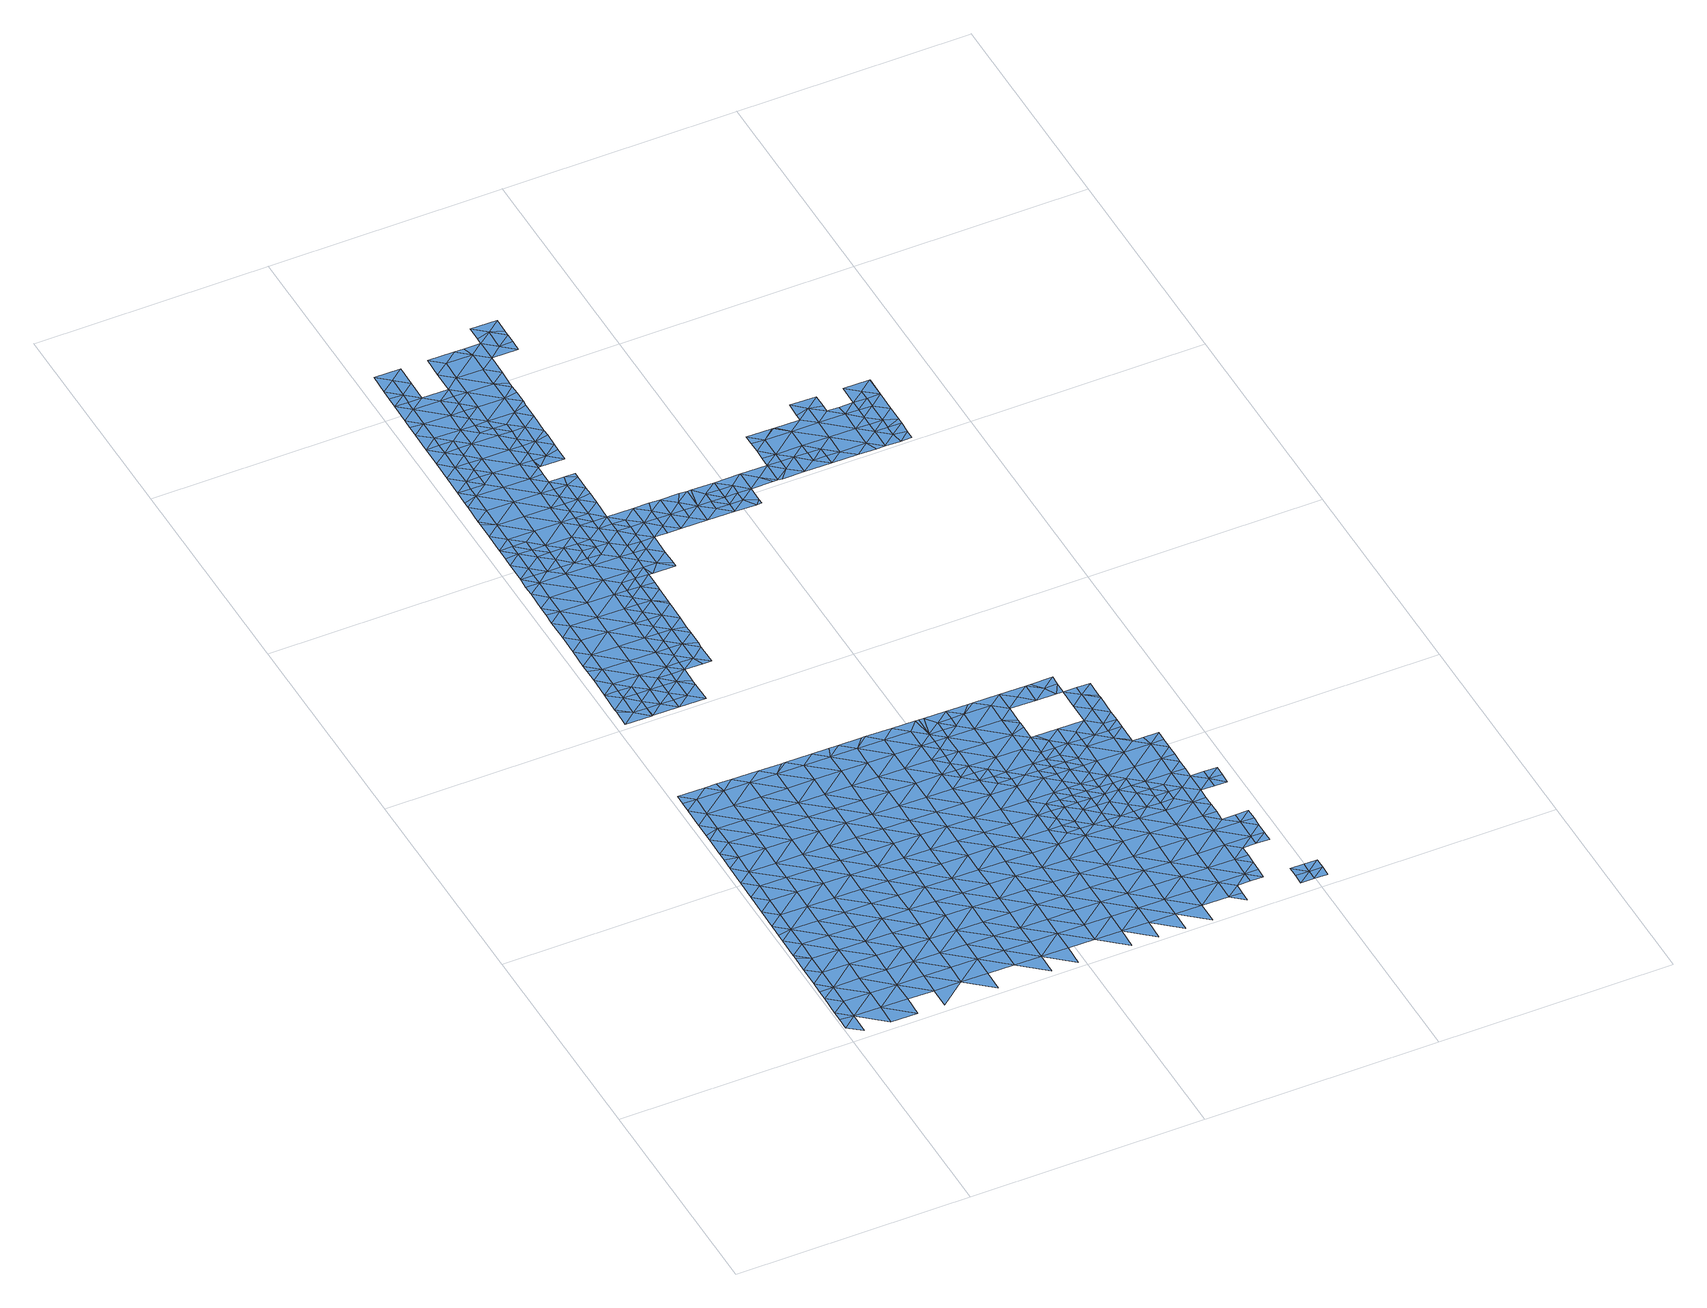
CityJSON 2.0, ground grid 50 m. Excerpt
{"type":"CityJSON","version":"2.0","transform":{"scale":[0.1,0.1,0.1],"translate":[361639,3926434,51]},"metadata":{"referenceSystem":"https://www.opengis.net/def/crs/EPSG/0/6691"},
"CityObjects":{
"waterbody1":{"type":"WaterBody","attributes":{"name":"9","class":"1140","function":"1","WaterBodyRiverFloodingRiskAttribute.description":"5","WaterBodyRiverFloodingRiskAttribute.rankOrg":"2","WaterBodyRiverFloodingRiskAttribute.adminType":"2","WaterBodyRiverFloodingRiskAttribute.scale":"L1"},"geometry":[{"type":"MultiSurface","lod":"1","boundaries":[[[0,1,2]],[[0,3,1]],[[3,4,1]],[[5,6,2]],[[2,1,5]],[[7,8,6]],[[6,5,7]],[[9,8,7]],[[7,10,9]],[[11,9,10]],[[12,13,11]],[[1,14,15]],[[5,1,16]],[[13,12,17]],[[11,10,12]],[[16,1,15]],[[7,5,16]],[[18,17,19]],[[17,12,19]],[[20,21,18]],[[14,22,15]],[[7,16,23]],[[10,7,24]],[[25,21,20]],[[18,19,20]],[[24,7,23]],[[20,26,25]],[[22,27,15]],[[15,28,16]],[[25,26,29]],[[12,10,30]],[[30,10,24]],[[19,12,30]],[[31,32,29]],[[28,15,27]],[[23,16,28]],[[29,26,31]],[[20,19,33]],[[31,34,32]],[[28,35,23]],[[19,30,33]],[[36,32,34]],[[24,23,35]],[[37,38,36]],[[35,39,24]],[[20,33,40]],[[26,20,41]],[[37,36,34]],[[42,28,27]],[[30,24,39]],[[41,20,40]],[[39,43,30]],[[31,26,44]],[[45,38,37]],[[46,38,45]],[[33,30,43]],[[47,40,33]],[[44,26,41]],[[48,46,45]],[[34,31,44]],[[28,49,35]],[[43,47,33]],[[48,50,51]],[[50,48,45]],[[52,41,40]],[[53,28,42]],[[37,34,54]],[[35,55,39]],[[34,44,54]],[[56,57,58]],[[56,51,57]],[[49,28,53]],[[51,50,57]],[[59,60,42]],[[61,62,58]],[[40,47,52]],[[37,54,63]],[[45,37,64]],[[61,58,57]],[[55,35,49]],[[43,39,55]],[[65,66,41]],[[42,60,53]],[[64,37,63]],[[50,45,64]],[[44,66,54]],[[55,67,43]],[[43,68,47]],[[50,69,57]],[[41,52,65]],[[61,70,62]],[[44,41,66]],[[71,70,72]],[[73,49,53]],[[71,62,70]],[[60,73,53]],[[54,74,63]],[[50,64,69]],[[68,43,67]],[[52,47,68]],[[75,55,49]],[[61,57,76]],[[73,77,49]],[[68,78,52]],[[54,66,74]],[[57,69,76]],[[77,75,49]],[[75,67,55]],[[72,70,79]],[[65,52,78]],[[80,81,61]],[[64,82,69]],[[80,61,76]],[[78,83,65]],[[65,84,66]],[[63,74,85]],[[64,63,82]],[[70,61,81]],[[86,68,67]],[[87,76,69]],[[63,85,82]],[[79,70,81]],[[88,78,68]],[[84,65,83]],[[74,66,84]],[[86,67,75]],[[60,89,90]],[[73,60,91]],[[76,92,80]],[[84,93,74]],[[69,82,87]],[[87,92,76]],[[94,79,81]],[[91,60,90]],[[77,73,91]],[[95,83,78]],[[85,74,93]],[[96,75,77]],[[88,68,86]],[[93,97,85]],[[85,98,82]],[[80,99,81]],[[81,100,94]],[[101,84,83]],[[102,77,91]],[[97,98,85]],[[95,78,88]],[[103,80,92]],[[96,77,102]],[[90,104,91]],[[87,82,98]],[[86,105,88]],[[101,83,95]],[[99,80,103]],[[81,99,100]],[[84,106,93]],[[86,75,105]],[[98,107,87]],[[108,102,91]],[[105,75,96]],[[92,87,107]],[[109,95,88]],[[110,103,92]],[[106,84,101]],[[93,111,97]],[[105,112,88]],[[113,96,102]],[[112,109,88]],[[108,91,104]],[[114,99,103]],[[115,100,99]],[[111,93,106]],[[116,98,97]],[[110,92,107]],[[110,114,103]],[[101,95,109]],[[117,116,97]],[[116,107,98]],[[102,108,113]],[[117,97,111]],[[96,118,105]],[[119,115,99]],[[114,119,99]],[[120,118,96]],[[106,101,121]],[[104,122,108]],[[123,110,107]],[[121,101,109]],[[96,113,120]],[[121,124,106]],[[106,125,111]],[[112,105,118]],[[104,126,122]],[[123,107,116]],[[127,114,110]],[[123,128,110]],[[119,129,115]],[[113,108,130]],[[109,112,131]],[[132,121,109]],[[117,111,125]],[[108,122,130]],[[106,124,125]],[[112,118,131]],[[125,133,117]],[[120,113,134]],[[116,117,133]],[[127,110,128]],[[119,114,127]],[[121,135,124]],[[113,130,134]],[[109,131,132]],[[133,136,116]],[[129,119,137]],[[127,138,119]],[[118,120,139]],[[123,116,136]],[[120,134,139]],[[121,132,135]],[[135,140,124]],[[137,119,138]],[[136,141,123]],[[131,118,142]],[[128,123,141]],[[122,143,144]],[[130,122,145]],[[125,146,133]],[[118,139,142]],[[147,127,128]],[[125,124,146]],[[145,122,144]],[[134,130,145]],[[132,131,148]],[[146,124,140]],[[149,139,134]],[[150,137,138]],[[133,151,136]],[[131,142,148]],[[152,128,141]],[[127,147,138]],[[147,128,152]],[[135,153,140]],[[134,145,154]],[[155,141,136]],[[132,148,156]],[[135,132,153]],[[133,146,151]],[[157,150,138]],[[149,134,154]],[[142,139,149]],[[153,132,156]],[[144,158,145]],[[159,148,142]],[[160,136,151]],[[157,138,147]],[[140,161,146]],[[145,162,154]],[[163,142,149]],[[152,141,155]],[[146,161,151]],[[136,160,155]],[[140,153,164]],[[155,165,152]],[[166,150,157]],[[159,142,163]],[[156,148,159]],[[162,145,158]],[[154,167,149]],[[168,160,151]],[[169,157,147]],[[140,164,161]],[[161,168,151]],[[147,152,169]],[[170,166,157]],[[167,154,162]],[[149,171,163]],[[172,156,159]],[[152,165,169]],[[153,156,173]],[[168,174,160]],[[169,175,157]],[[173,156,172]],[[164,153,173]],[[171,149,167]],[[174,176,160]],[[163,177,159]],[[157,175,170]],[[155,160,176]],[[178,179,158]],[[161,164,180]],[[177,163,171]],[[165,155,176]],[[159,181,172]],[[158,182,178]],[[162,158,179]],[[161,183,168]],[[164,173,180]],[[165,184,169]],[[179,185,162]],[[185,171,167]],[[186,170,175]],[[181,159,177]],[[187,184,165]],[[172,188,173]],[[183,161,180]],[[167,162,185]],[[168,189,174]],[[187,165,176]],[[188,172,181]],[[175,169,184]],[[173,190,180]],[[189,168,183]],[[174,191,176]],[[186,175,192]],[[193,194,171]],[[194,181,177]],[[190,173,188]],[[195,196,178]],[[175,197,192]],[[178,198,179]],[[180,199,183]],[[171,185,193]],[[200,174,189]],[[177,171,194]],[[176,191,187]],[[197,175,184]],[[191,174,200]],[[199,180,190]],[[201,184,187]],[[198,178,196]],[[185,179,198]],[[202,203,181]],[[203,190,188]],[[198,204,185]],[[181,194,202]],[[188,181,203]],[[184,201,197]],[[183,199,205]],[[189,183,206]],[[187,191,207]],[[193,185,204]],[[192,197,208]],[[200,209,191]],[[206,183,205]],[[200,189,206]],[[201,187,207]],[[204,210,193]],[[211,208,197]],[[212,207,191]],[[194,193,210]],[[213,214,190]],[[214,205,199]],[[215,212,191]],[[200,216,209]],[[191,209,215]],[[210,217,194]],[[190,203,213]],[[199,190,214]],[[200,206,216]],[[197,201,211]],[[198,196,218]],[[202,194,217]],[[219,220,207]],[[207,220,201]],[[219,207,212]],[[196,221,218]],[[217,222,202]],[[202,223,203]],[[205,224,206]],[[225,213,203]],[[226,209,216]],[[227,216,206]],[[211,228,208]],[[204,198,229]],[[230,211,201]],[[229,198,218]],[[231,210,204]],[[232,230,201]],[[233,205,214]],[[223,225,203]],[[201,220,232]],[[224,227,206]],[[227,234,216]],[[216,235,226]],[[236,237,213]],[[223,202,222]],[[234,235,216]],[[238,204,229]],[[213,225,236]],[[228,211,230]],[[214,213,237]],[[205,233,224]],[[237,239,214]],[[231,204,238]],[[240,228,230]],[[217,210,231]],[[239,241,214]],[[242,222,217]],[[243,244,218]],[[233,214,241]],[[230,245,240]],[[246,225,223]],[[247,227,224]],[[248,249,230]],[[229,218,244]],[[230,249,245]],[[250,217,231]],[[244,251,229]],[[229,252,238]],[[233,253,224]],[[254,247,224]],[[242,217,250]],[[223,222,242]],[[255,253,233]],[[246,223,256]],[[233,241,255]],[[248,257,249]],[[258,255,241]],[[253,254,224]],[[252,229,251]],[[231,238,252]],[[223,259,256]],[[245,249,260]],[[261,260,249]],[[259,223,242]],[[252,262,231]],[[249,257,261]],[[250,231,262]],[[263,251,244]],[[258,264,255]],[[262,265,250]],[[250,266,242]],[[267,256,259]],[[268,254,253]],[[269,270,255]],[[251,263,252]],[[255,264,269]],[[253,255,270]],[[253,271,268]],[[266,250,265]],[[259,242,266]],[[244,272,263]],[[271,253,270]],[[252,273,262]],[[267,259,274]],[[275,274,259]],[[266,275,259]],[[276,268,271]],[[273,252,263]],[[277,265,262]],[[278,279,272]],[[280,263,272]],[[279,280,272]],[[281,262,273]],[[276,282,283]],[[265,277,266]],[[284,274,275]],[[285,273,263]],[[262,281,277]],[[266,286,275]],[[283,282,287]],[[288,283,289]],[[285,263,280]],[[289,283,287]],[[275,290,284]],[[282,291,287]],[[292,285,280]],[[286,266,277]],[[285,293,273]],[[273,294,281]],[[295,296,297]],[[298,297,296]],[[287,299,289]],[[293,294,273]],[[300,298,296]],[[301,275,286]],[[290,275,301]],[[281,302,277]],[[287,291,299]],[[303,300,304]],[[292,305,285]],[[294,302,281]],[[302,286,277]],[[300,296,304]],[[291,303,304]],[[295,306,296]],[[305,307,285]],[[308,290,301]],[[307,309,285]],[[285,309,293]],[[299,291,310]],[[291,304,310]],[[306,311,296]],[[312,304,296]],[[313,314,315]],[[302,316,286]],[[286,317,301]],[[318,308,301]],[[313,319,306]],[[320,299,310]],[[321,322,293]],[[293,322,294]],[[321,293,309]],[[316,317,286]],[[313,315,319]],[[319,311,306]],[[317,318,301]],[[304,312,310]],[[310,323,320]],[[322,324,294]],[[315,325,319]],[[294,324,302]],[[296,311,312]],[[326,323,310]],[[316,302,327]],[[317,328,318]],[[326,310,312]],[[329,328,325]],[[330,319,325]],[[327,331,316]],[[319,332,311]],[[329,318,328]],[[324,322,333]],[[331,334,316]],[[316,334,317]],[[330,332,319]],[[335,302,324]],[[327,302,335]],[[330,325,328]],[[336,323,326]],[[337,338,317]],[[317,338,328]],[[337,317,334]],[[333,339,324]],[[326,312,340]],[[341,327,335]],[[312,311,342]],[[343,330,328]],[[344,336,326]],[[339,333,345]],[[339,346,324]],[[338,343,328]],[[324,346,335]],[[347,344,326]],[[347,326,340]],[[311,332,342]],[[348,341,335]],[[340,312,342]],[[343,349,330]],[[350,348,335]],[[350,335,346]],[[349,351,330]],[[330,351,332]],[[352,343,338]],[[353,340,342]],[[352,338,354]],[[355,356,332]],[[332,351,355]],[[342,332,356]],[[357,343,352]],[[358,353,342]],[[356,359,342]],[[354,360,352]],[[358,342,359]],[[361,357,352]],[[362,361,352]],[[362,352,360]]]}]},
"waterbody2":{"type":"WaterBody","attributes":{"name":"9","class":"1140","function":"1","WaterBodyRiverFloodingRiskAttribute.description":"5","WaterBodyRiverFloodingRiskAttribute.rankOrg":"1","WaterBodyRiverFloodingRiskAttribute.adminType":"2","WaterBodyRiverFloodingRiskAttribute.scale":"L1"},"geometry":[{"type":"MultiSurface","lod":"1","boundaries":[[[363,364,365]],[[366,365,367]],[[367,368,369]],[[370,365,366]],[[371,365,370]],[[366,367,369]],[[363,365,371]],[[372,365,364]],[[365,372,367]],[[373,367,372]],[[374,367,373]],[[374,368,367]]]}]},
"waterbody3":{"type":"WaterBody","attributes":{"name":"9","class":"1140","function":"1","WaterBodyRiverFloodingRiskAttribute.description":"5","WaterBodyRiverFloodingRiskAttribute.rankOrg":"1","WaterBodyRiverFloodingRiskAttribute.adminType":"2","WaterBodyRiverFloodingRiskAttribute.scale":"L1"},"geometry":[{"type":"MultiSurface","lod":"1","boundaries":[[[375,376,377]],[[378,377,376]],[[379,376,380]],[[376,379,381]],[[376,381,382]],[[375,383,380]],[[380,376,375]],[[382,384,376]],[[384,378,376]],[[385,386,375]],[[386,383,375]],[[375,377,385]]]}]},
"waterbody4":{"type":"WaterBody","attributes":{"name":"9","class":"1140","function":"1","WaterBodyRiverFloodingRiskAttribute.description":"5","WaterBodyRiverFloodingRiskAttribute.rankOrg":"1","WaterBodyRiverFloodingRiskAttribute.adminType":"2","WaterBodyRiverFloodingRiskAttribute.scale":"L1"},"geometry":[{"type":"MultiSurface","lod":"1","boundaries":[[[387,388,389]],[[390,391,392]],[[393,394,389]],[[393,395,394]],[[396,397,392]],[[398,399,392]],[[398,400,399]],[[397,398,392]],[[388,401,402]],[[403,404,396]],[[404,397,396]],[[405,406,402]],[[388,402,406]],[[389,388,406]],[[389,394,387]],[[407,387,394]],[[401,397,402]],[[396,392,391]],[[404,402,397]],[[404,405,402]],[[393,389,406]],[[408,390,392]],[[399,408,392]],[[409,403,396]],[[396,391,409]]]}]},
"waterbody5":{"type":"WaterBody","attributes":{"name":"9","class":"1140","function":"1","WaterBodyRiverFloodingRiskAttribute.description":"5","WaterBodyRiverFloodingRiskAttribute.rankOrg":"1","WaterBodyRiverFloodingRiskAttribute.adminType":"2","WaterBodyRiverFloodingRiskAttribute.scale":"L1"},"geometry":[{"type":"MultiSurface","lod":"1","boundaries":[[[410,411,412]],[[413,412,411]],[[414,410,381]],[[415,381,410]],[[411,416,413]],[[416,411,417]],[[418,417,411]],[[418,419,417]],[[420,418,411]],[[412,415,410]],[[419,421,417]],[[422,416,417]],[[423,424,425]],[[426,427,425]],[[427,428,429]],[[430,431,428]],[[432,433,434]],[[421,426,425]],[[433,428,431]],[[433,432,428]],[[432,429,428]],[[427,429,435]],[[435,436,427]],[[427,436,425]],[[425,436,423]],[[417,424,422]],[[417,425,424]],[[421,425,417]],[[430,428,437]],[[437,428,427]],[[438,437,427]],[[438,427,426]],[[439,411,410]],[[414,440,410]],[[440,439,410]],[[420,411,439]]]}]},
"waterbody6":{"type":"WaterBody","attributes":{"name":"9","class":"1140","function":"1","WaterBodyRiverFloodingRiskAttribute.description":"5","WaterBodyRiverFloodingRiskAttribute.rankOrg":"1","WaterBodyRiverFloodingRiskAttribute.adminType":"2","WaterBodyRiverFloodingRiskAttribute.scale":"L1"},"geometry":[{"type":"MultiSurface","lod":"1","boundaries":[[[441,442,443]],[[444,445,446]],[[446,445,447]],[[448,449,450]],[[446,442,451]],[[442,441,451]],[[443,442,450]],[[450,452,443]],[[450,449,452]],[[450,442,453]],[[451,444,446]],[[442,446,454]],[[450,453,455]],[[447,456,446]],[[442,454,453]],[[455,448,450]],[[456,454,446]]]}]},
"waterbody7":{"type":"WaterBody","attributes":{"name":"9","class":"1140","function":"1","WaterBodyRiverFloodingRiskAttribute.description":"5","WaterBodyRiverFloodingRiskAttribute.rankOrg":"1","WaterBodyRiverFloodingRiskAttribute.adminType":"2","WaterBodyRiverFloodingRiskAttribute.scale":"L1"},"geometry":[{"type":"MultiSurface","lod":"1","boundaries":[[[457,458,459]],[[460,461,458]],[[458,462,463]],[[464,461,460]],[[460,463,465]],[[465,464,460]],[[457,466,458]],[[458,463,460]],[[459,458,461]],[[466,462,458]]]}]},
"waterbody8":{"type":"WaterBody","attributes":{"name":"9","class":"1140","function":"1","WaterBodyRiverFloodingRiskAttribute.description":"5","WaterBodyRiverFloodingRiskAttribute.rankOrg":"2","WaterBodyRiverFloodingRiskAttribute.adminType":"2","WaterBodyRiverFloodingRiskAttribute.scale":"L1"},"geometry":[{"type":"MultiSurface","lod":"1","boundaries":[[[434,433,467]],[[434,467,468]],[[469,468,467]],[[469,470,468]],[[469,406,470]],[[393,406,469]],[[397,401,398]],[[398,401,471]],[[472,473,474]],[[398,471,400]],[[408,399,475]],[[399,400,475]],[[476,477,478]],[[477,476,479]],[[477,479,480]],[[481,395,482]],[[394,395,481]],[[395,469,482]],[[483,482,484]],[[467,484,482]],[[485,434,468]],[[469,467,482]],[[393,469,395]],[[407,394,481]],[[387,486,388]],[[487,488,478]],[[489,487,478]],[[478,477,489]],[[477,490,489]],[[477,491,490]],[[480,491,477]],[[492,479,476]],[[492,476,493]],[[474,493,476]],[[494,474,486]],[[407,481,495]],[[496,497,495]],[[474,494,498]],[[476,472,474]],[[472,476,478]],[[472,478,499]],[[499,473,472]],[[473,499,475]],[[473,475,400]],[[473,400,471]],[[473,471,474]],[[486,474,471]],[[486,471,388]],[[401,388,471]],[[387,407,486]],[[486,407,494]],[[495,494,407]],[[497,494,495]],[[500,501,502]],[[503,504,502]],[[505,506,507]],[[508,507,506]],[[509,508,506]],[[508,510,507]],[[507,510,511]],[[512,511,510]],[[511,512,504]],[[504,512,513]],[[514,513,512]],[[498,493,474]],[[515,516,517]],[[517,516,518]],[[517,518,490]],[[519,520,517]],[[490,519,517]],[[521,519,490]],[[522,523,524]],[[524,523,515]],[[515,523,525]],[[526,525,527]],[[527,525,523]],[[528,527,523]],[[529,530,526]],[[531,526,530]],[[532,526,531]],[[533,526,532]],[[526,533,445]],[[447,445,533]],[[532,534,535]],[[532,536,534]],[[534,536,457]],[[462,466,536]],[[462,536,537]],[[531,537,536]],[[537,531,538]],[[539,538,531]],[[432,434,485]],[[364,363,540]],[[364,540,541]],[[541,540,542]],[[542,540,543]],[[542,543,544]],[[545,542,544]],[[545,544,546]],[[547,545,546]],[[548,545,547]],[[549,550,551]],[[550,549,470]],[[377,378,552]],[[377,552,553]],[[554,369,368]],[[369,554,553]],[[553,366,369]],[[552,366,553]],[[370,366,552]],[[371,370,552]],[[543,371,552]],[[555,543,384]],[[384,543,552]],[[378,384,552]],[[382,381,555]],[[381,415,555]],[[550,470,404]],[[405,404,470]],[[448,487,449]],[[443,452,518]],[[443,518,516]],[[556,557,515]],[[558,544,555]],[[558,555,412]],[[415,412,555]],[[413,416,558]],[[559,546,558]],[[416,559,558]],[[559,416,422]],[[424,423,560]],[[424,560,559]],[[560,547,559]],[[513,500,502]],[[511,505,507]],[[513,502,504]],[[510,514,512]],[[547,560,561]],[[562,561,560]],[[561,562,485]],[[429,485,562]],[[429,432,485]],[[555,384,382]],[[412,413,558]],[[423,436,560]],[[422,424,559]],[[563,547,561]],[[564,563,561]],[[564,561,565]],[[565,551,564]],[[564,551,566]],[[564,566,567]],[[436,562,560]],[[435,562,436]],[[485,565,561]],[[468,565,485]],[[468,549,565]],[[435,429,562]],[[433,568,467]],[[431,568,433]],[[467,568,484]],[[569,570,571]],[[572,570,569]],[[573,496,495]],[[570,573,495]],[[570,495,481]],[[501,572,569]],[[571,570,481]],[[482,571,481]],[[483,571,482]],[[363,371,540]],[[541,542,574]],[[542,575,574]],[[543,540,371]],[[555,544,543]],[[558,546,544]],[[559,547,546]],[[563,548,547]],[[542,545,575]],[[563,564,576]],[[576,564,567]],[[517,556,515]],[[551,565,549]],[[470,549,468]],[[550,404,403]],[[406,405,470]],[[478,488,499]],[[487,489,449]],[[449,489,518]],[[451,441,516]],[[516,525,451]],[[444,451,525]],[[444,525,445]],[[452,449,518]],[[441,443,516]],[[490,518,489]],[[521,490,491]],[[520,556,517]],[[577,528,522]],[[557,524,515]],[[525,516,515]],[[522,528,523]],[[527,529,526]],[[526,445,525]],[[533,532,578]],[[578,532,535]],[[466,457,536]],[[579,462,537]],[[580,579,537]],[[536,532,531]],[[580,537,538]],[[530,539,531]],[[502,501,581]],[[503,502,581]],[[533,578,456]],[[385,377,553]],[[545,548,582]],[[545,582,575]],[[563,576,583]],[[550,403,409]],[[584,585,550]],[[551,550,585]],[[386,385,553]],[[554,386,553]],[[586,587,499]],[[586,499,588]],[[488,588,499]],[[588,488,589]],[[455,590,487]],[[448,455,487]],[[581,501,569]],[[591,581,569]],[[571,591,569]],[[582,548,583]],[[583,548,563]],[[409,584,550]],[[551,585,566]],[[587,408,475]],[[587,475,499]],[[589,488,487]],[[589,487,590]],[[447,533,456]]]}]},
"waterbody9":{"type":"WaterBody","attributes":{"name":"9","class":"1140","function":"1","WaterBodyRiverFloodingRiskAttribute.description":"5","WaterBodyRiverFloodingRiskAttribute.rankOrg":"1","WaterBodyRiverFloodingRiskAttribute.adminType":"2","WaterBodyRiverFloodingRiskAttribute.scale":"L1"},"geometry":[{"type":"MultiSurface","lod":"1","boundaries":[[[568,592,593]],[[594,595,593]],[[592,568,431]],[[568,593,484]],[[596,484,593]],[[483,484,596]],[[596,593,597]],[[592,594,593]],[[597,593,595]],[[581,591,596]],[[591,483,596]],[[483,591,571]],[[597,581,596]]]}]},
"waterbody10":{"type":"WaterBody","attributes":{"name":"9","class":"1140","function":"1","WaterBodyRiverFloodingRiskAttribute.description":"5","WaterBodyRiverFloodingRiskAttribute.rankOrg":"1","WaterBodyRiverFloodingRiskAttribute.adminType":"2","WaterBodyRiverFloodingRiskAttribute.scale":"L1"},"geometry":[{"type":"MultiSurface","lod":"1","boundaries":[[[492,493,598]],[[598,493,599]],[[498,599,493]],[[498,497,599]],[[497,498,494]],[[600,601,602]],[[496,603,599]],[[603,604,598]],[[497,496,599]],[[603,598,599]],[[598,604,605]],[[606,601,600]],[[479,602,480]],[[601,491,602]],[[480,602,491]],[[600,602,605]],[[602,598,605]],[[479,598,602]],[[479,492,598]]]}]},
"waterbody11":{"type":"WaterBody","attributes":{"name":"9","class":"1140","function":"1","WaterBodyRiverFloodingRiskAttribute.description":"5","WaterBodyRiverFloodingRiskAttribute.rankOrg":"1","WaterBodyRiverFloodingRiskAttribute.adminType":"2","WaterBodyRiverFloodingRiskAttribute.scale":"L1"},"geometry":[{"type":"MultiSurface","lod":"1","boundaries":[[[607,580,538]],[[607,538,608]],[[609,607,608]],[[610,607,609]],[[607,610,611]],[[612,609,613]],[[614,615,616]],[[614,617,615]],[[617,614,618]],[[619,620,612]],[[612,620,621]],[[612,621,609]],[[622,609,621]],[[609,622,623]],[[623,624,610]],[[610,624,625]],[[610,625,626]],[[557,556,614]],[[627,628,629]],[[627,629,630]],[[627,630,631]],[[631,630,632]],[[633,614,556]],[[520,633,556]],[[634,633,635]],[[520,635,633]],[[635,520,519]],[[607,611,579]],[[633,636,618]],[[636,633,634]],[[579,611,637]],[[637,611,638]],[[638,611,639]],[[639,611,626]],[[640,639,626]],[[639,640,641]],[[639,641,642]],[[629,643,641]],[[644,643,629]],[[644,629,645]],[[522,524,616]],[[616,524,614]],[[641,640,630]],[[640,632,630]],[[616,619,612]],[[616,615,619]],[[618,614,633]],[[614,524,557]],[[616,577,522]],[[613,608,530]],[[539,530,608]],[[530,529,613]],[[612,577,616]],[[612,613,577]],[[528,577,613]],[[529,528,613]],[[528,529,527]],[[646,638,647]],[[538,539,608]],[[613,609,608]],[[609,623,610]],[[607,579,580]],[[646,637,638]],[[647,638,639]],[[611,610,626]],[[626,625,640]],[[642,647,639]],[[629,641,630]],[[645,629,628]]]}]},
"waterbody12":{"type":"WaterBody","attributes":{"name":"9","class":"1140","function":"1","WaterBodyRiverFloodingRiskAttribute.description":"5","WaterBodyRiverFloodingRiskAttribute.rankOrg":"1","WaterBodyRiverFloodingRiskAttribute.adminType":"2","WaterBodyRiverFloodingRiskAttribute.scale":"L1"},"geometry":[{"type":"MultiSurface","lod":"1","boundaries":[[[648,649,510]],[[650,649,648]],[[649,650,651]],[[652,501,653]],[[651,654,653]],[[651,653,513]],[[500,513,653]],[[572,573,570]],[[496,655,652]],[[652,655,501]],[[514,510,649]],[[513,514,649]],[[509,656,657]],[[656,658,657]],[[658,659,657]],[[659,510,657]],[[508,657,510]],[[657,508,509]],[[500,653,501]],[[651,513,649]],[[654,652,653]],[[510,659,648]],[[572,501,655]],[[573,572,655]],[[573,655,496]]]}]},
"waterbody13":{"type":"WaterBody","attributes":{"name":"9","class":"1140","function":"1","WaterBodyRiverFloodingRiskAttribute.description":"5","WaterBodyRiverFloodingRiskAttribute.rankOrg":"2","WaterBodyRiverFloodingRiskAttribute.adminType":"2","WaterBodyRiverFloodingRiskAttribute.scale":"L1"},"geometry":[{"type":"MultiSurface","lod":"1","boundaries":[[[660,661,662]],[[663,660,662]],[[661,664,665]],[[663,662,264]],[[666,264,662]],[[666,665,297]],[[665,666,662]],[[661,665,662]]]}]},
"waterbody14":{"type":"WaterBody","attributes":{"name":"9","class":"1140","function":"1","WaterBodyRiverFloodingRiskAttribute.description":"5","WaterBodyRiverFloodingRiskAttribute.rankOrg":"1","WaterBodyRiverFloodingRiskAttribute.adminType":"2","WaterBodyRiverFloodingRiskAttribute.scale":"L1"},"geometry":[{"type":"MultiSurface","lod":"1","boundaries":[[[661,660,667]],[[290,314,668]],[[284,290,668]],[[246,256,669]],[[670,665,664]],[[668,670,664]],[[668,664,274]],[[256,267,667]],[[267,274,667]],[[667,274,664]],[[661,667,664]],[[669,256,660]],[[258,241,671]],[[663,258,671]],[[258,663,264]],[[671,669,660]],[[669,671,237]],[[665,295,297]],[[295,665,670]],[[239,237,671]],[[670,668,314]],[[284,668,274]],[[246,236,225]],[[236,246,669]],[[660,256,667]],[[671,660,663]],[[237,236,669]],[[671,241,239]],[[325,315,329]],[[329,315,672]],[[315,314,672]],[[670,306,295]],[[313,306,670]],[[314,313,670]],[[318,329,308]],[[308,329,672]],[[672,290,308]],[[314,290,672]]]}]},
"waterbody15":{"type":"WaterBody","attributes":{"name":"9","class":"1140","function":"1","WaterBodyRiverFloodingRiskAttribute.description":"5","WaterBodyRiverFloodingRiskAttribute.rankOrg":"1","WaterBodyRiverFloodingRiskAttribute.adminType":"2","WaterBodyRiverFloodingRiskAttribute.scale":"L1"},"geometry":[{"type":"MultiSurface","lod":"1","boundaries":[[[282,303,291]],[[303,282,673]],[[673,300,303]],[[673,674,300]],[[673,270,674]],[[271,270,673]],[[271,673,276]],[[282,276,673]],[[298,674,297]],[[269,666,674]],[[269,264,666]],[[298,300,674]],[[297,674,666]],[[270,269,674]]]}]},
"waterbody16":{"type":"WaterBody","attributes":{"name":"9","class":"1140","function":"1","WaterBodyRiverFloodingRiskAttribute.description":"5","WaterBodyRiverFloodingRiskAttribute.rankOrg":"1","WaterBodyRiverFloodingRiskAttribute.adminType":"2","WaterBodyRiverFloodingRiskAttribute.scale":"L1"},"geometry":[{"type":"MultiSurface","lod":"1","boundaries":[[[235,675,676]],[[226,235,676]],[[247,234,227]],[[677,675,235]],[[234,677,235]],[[209,226,676]],[[215,209,676]],[[676,212,215]],[[678,212,676]],[[678,676,675]],[[679,680,678]],[[679,678,675]],[[679,675,681]],[[682,679,681]],[[683,682,681]],[[684,682,683]],[[685,686,687]],[[684,687,686]],[[684,688,687]],[[689,690,691]],[[692,689,693]],[[689,691,693]],[[691,688,693]],[[693,688,692]],[[692,688,684]],[[683,692,684]],[[683,694,692]],[[695,681,675]],[[696,697,681]],[[698,696,699]],[[698,699,700]],[[701,700,299]],[[299,700,699]],[[289,299,699]],[[260,686,685]],[[686,682,684]],[[268,276,702]],[[679,682,680]],[[220,678,680]],[[219,678,220]],[[219,212,678]],[[703,690,704]],[[705,690,703]],[[283,288,702]],[[695,702,288]],[[702,695,677]],[[702,677,254]],[[247,254,677]],[[681,697,706]],[[320,323,701]],[[323,707,708]],[[323,708,701]],[[708,709,710]],[[710,709,711]],[[709,712,711]],[[709,713,712]],[[714,713,709]],[[714,709,707]],[[715,714,707]],[[336,715,707]],[[715,336,344]],[[232,220,680]],[[680,230,232]],[[248,230,680]],[[248,680,257]],[[257,680,682]],[[686,257,682]],[[257,686,261]],[[261,686,260]],[[701,708,700]],[[705,716,690]],[[336,707,323]],[[708,707,709]],[[683,706,694]],[[701,299,320]],[[234,247,677]],[[268,702,254]],[[677,695,675]],[[695,288,696]],[[702,276,283]],[[699,288,289]],[[696,288,699]],[[695,696,681]],[[683,681,706]],[[717,718,712]],[[719,712,718]],[[712,719,711]],[[712,720,717]],[[703,704,719]],[[720,712,713]],[[704,690,689]],[[691,690,716]]]}]},
"waterbody17":{"type":"WaterBody","attributes":{"name":"9","class":"1140","function":"1","WaterBodyRiverFloodingRiskAttribute.description":"5","WaterBodyRiverFloodingRiskAttribute.rankOrg":"1","WaterBodyRiverFloodingRiskAttribute.adminType":"2","WaterBodyRiverFloodingRiskAttribute.scale":"L1"},"geometry":[{"type":"MultiSurface","lod":"1","boundaries":[[[721,722,723]],[[505,724,723]],[[722,725,723]],[[506,505,723]],[[724,721,723]],[[725,506,723]],[[506,725,509]],[[726,721,724]]]}]},
"waterbody18":{"type":"WaterBody","attributes":{"name":"9","class":"1140","function":"1","WaterBodyRiverFloodingRiskAttribute.description":"5","WaterBodyRiverFloodingRiskAttribute.rankOrg":"2","WaterBodyRiverFloodingRiskAttribute.adminType":"2","WaterBodyRiverFloodingRiskAttribute.scale":"L1"},"geometry":[{"type":"MultiSurface","lod":"1","boundaries":[[[727,728,729]],[[728,730,729]],[[731,730,732]],[[733,729,731]],[[733,734,729]],[[734,735,729]],[[729,735,727]],[[730,731,729]]]}]},
"waterbody19":{"type":"WaterBody","attributes":{"name":"9","class":"1140","function":"1","WaterBodyRiverFloodingRiskAttribute.description":"5","WaterBodyRiverFloodingRiskAttribute.rankOrg":"2","WaterBodyRiverFloodingRiskAttribute.adminType":"2","WaterBodyRiverFloodingRiskAttribute.scale":"L1"},"geometry":[{"type":"MultiSurface","lod":"1","boundaries":[[[736,737,738]],[[739,740,738]],[[739,741,740]],[[742,743,740]],[[744,742,740]],[[738,740,743]],[[745,746,722]],[[741,744,740]],[[747,748,736]],[[736,738,743]],[[737,736,749]],[[750,751,749]],[[747,736,743]],[[745,658,746]],[[658,656,746]],[[509,746,656]],[[746,509,725]],[[725,722,746]],[[751,750,722]],[[722,750,745]],[[748,745,750]],[[748,750,749]],[[736,748,749]]]}]},
"waterbody20":{"type":"WaterBody","attributes":{"name":"9","class":"1140","function":"1","WaterBodyRiverFloodingRiskAttribute.description":"5","WaterBodyRiverFloodingRiskAttribute.rankOrg":"1","WaterBodyRiverFloodingRiskAttribute.adminType":"2","WaterBodyRiverFloodingRiskAttribute.scale":"L1"},"geometry":[{"type":"MultiSurface","lod":"1","boundaries":[[[752,753,754]],[[755,756,757]],[[758,757,756]],[[759,760,761]],[[759,761,757]],[[762,759,757]],[[762,757,758]],[[762,758,763]],[[742,744,763]],[[743,742,763]],[[747,764,748]],[[747,743,764]],[[755,765,756]],[[741,739,766]],[[767,768,754]],[[768,767,769]],[[770,769,767]],[[768,769,771]],[[772,768,771]],[[772,773,768]],[[766,744,741]],[[774,775,776]],[[777,775,774]],[[776,775,778]],[[773,759,752]],[[779,778,758]],[[758,756,779]],[[778,775,758]],[[748,764,780]],[[781,766,739]],[[744,762,763]],[[752,759,762]],[[773,752,754]],[[768,773,754]],[[759,773,782]],[[782,760,759]],[[760,783,761]],[[783,784,761]],[[785,765,755]],[[757,786,755]],[[787,785,755]],[[775,777,788]],[[766,762,744]],[[766,752,762]],[[752,766,781]],[[789,761,784]],[[786,761,789]],[[790,755,786]],[[790,787,755]],[[753,752,781]],[[764,788,780]],[[764,775,788]],[[775,764,758]],[[764,763,758]],[[764,743,763]],[[786,757,761]]]}]},
"waterbody21":{"type":"WaterBody","attributes":{"name":"9","class":"1140","function":"1","WaterBodyRiverFloodingRiskAttribute.description":"5","WaterBodyRiverFloodingRiskAttribute.rankOrg":"2","WaterBodyRiverFloodingRiskAttribute.adminType":"2","WaterBodyRiverFloodingRiskAttribute.scale":"L1"},"geometry":[{"type":"MultiSurface","lod":"1","boundaries":[[[791,772,771]],[[782,792,760]],[[793,783,794]],[[793,784,783]],[[795,793,794]],[[796,795,794]],[[782,773,792]],[[772,792,773]],[[772,791,792]],[[791,796,792]],[[792,796,794]],[[792,794,760]],[[760,794,783]]]}]},
"waterbody22":{"type":"WaterBody","attributes":{"name":"9","class":"1140","function":"1","WaterBodyRiverFloodingRiskAttribute.description":"5","WaterBodyRiverFloodingRiskAttribute.rankOrg":"1","WaterBodyRiverFloodingRiskAttribute.adminType":"2","WaterBodyRiverFloodingRiskAttribute.scale":"L1"},"geometry":[{"type":"MultiSurface","lod":"1","boundaries":[[[793,795,797]],[[797,795,798]],[[784,797,799]],[[795,800,798]],[[797,784,793]],[[799,797,798]]]}]}
},
"vertices":[
[6,69,4],[34,66,4],[6,90,4],[5,43,4],[33,20,4],[35,112,4],[7,136,4],[36,158,4],[7,157,4],[8,182,4],[36,205,4],[8,228,4],[37,251,4],[9,264,4],[90,19,4],[91,65,4],[92,111,4],[9,274,4],[10,321,4],[38,297,4],[38,343,4],[10,338,4],[147,18,4],[92,158,4],[93,204,4],[10,367,4],[39,390,4],[148,64,4],[148,110,4],[11,413,4],[94,250,4],[40,436,4],[12,459,4],[94,296,4],[41,482,4],[149,157,4],[13,506,4],[41,528,4],[13,552,4],[150,203,4],[95,342,4],[96,389,4],[204,63,4],[150,249,4],[97,435,4],[42,574,4],[14,580,4],[151,295,4],[14,598,4],[206,156,4],[43,621,4],[15,644,4],[152,342,4],[205,110,4],[97,481,4],[206,202,4],[15,658,4],[43,667,4],[15,690,4],[204,17,4],[261,63,4],[44,713,4],[16,737,4],[98,527,4],[99,574,4],[153,388,4],[153,434,4],[207,248,4],[208,294,4],[99,620,4],[45,759,4],[16,761,4],[17,783,4],[262,109,4],[154,480,4],[263,201,4],[100,666,4],[262,155,4],[209,341,4],[74,782,4],[101,712,4],[102,758,4],[155,573,4],[209,387,4],[210,433,4],[155,526,4],[264,247,4],[156,619,4],[265,294,4],[317,15,4],[318,62,4],[318,108,4],[157,665,4],[211,479,4],[98,782,4],[265,340,4],[320,200,4],[211,526,4],[212,572,4],[158,758,4],[130,781,4],[266,386,4],[319,154,4],[158,711,4],[374,61,4],[320,247,4],[267,432,4],[213,618,4],[375,107,4],[322,339,4],[214,664,4],[267,478,4],[321,293,4],[376,153,4],[214,710,4],[187,780,4],[269,571,4],[268,525,4],[377,246,4],[215,757,4],[376,199,4],[323,385,4],[431,60,4],[270,617,4],[323,431,4],[324,478,4],[430,14,4],[271,710,4],[270,663,4],[235,779,4],[432,106,4],[378,292,4],[379,338,4],[325,524,4],[432,152,4],[379,384,4],[325,570,4],[244,779,4],[272,756,4],[433,199,4],[380,431,4],[326,616,4],[434,245,4],[487,13,4],[488,59,4],[488,105,4],[381,477,4],[328,709,4],[435,291,4],[490,198,4],[300,778,4],[381,523,4],[327,662,4],[436,383,4],[489,151,4],[383,615,4],[435,337,4],[328,755,4],[544,58,4],[491,290,4],[382,569,4],[437,476,4],[545,104,4],[491,244,4],[437,430,4],[384,662,4],[336,778,4],[546,151,4],[438,522,4],[384,708,4],[357,778,4],[547,197,4],[492,336,4],[493,383,4],[439,568,4],[385,754,4],[440,614,4],[547,243,4],[601,57,4],[602,103,4],[493,429,4],[548,289,4],[600,11,4],[494,475,4],[441,707,4],[603,150,4],[405,777,4],[440,661,4],[549,335,4],[495,521,4],[549,382,4],[496,614,4],[414,777,4],[603,196,4],[604,242,4],[657,10,4],[658,56,4],[442,753,4],[659,103,4],[550,428,4],[496,567,4],[498,706,4],[605,288,4],[605,335,4],[659,149,4],[551,474,4],[552,520,4],[497,660,4],[470,776,4],[524,590,4],[660,195,4],[498,752,4],[525,636,4],[606,381,4],[607,427,4],[525,613,4],[552,567,4],[661,241,4],[715,56,4],[525,659,4],[526,682,4],[714,9,4],[661,287,4],[662,334,4],[608,519,4],[634,357,4],[553,590,4],[580,543,4],[519,775,4],[715,102,4],[526,729,4],[717,194,4],[526,706,4],[608,473,4],[581,566,4],[581,589,4],[635,380,4],[635,403,4],[716,148,4],[635,427,4],[527,775,4],[636,450,4],[718,287,4],[771,8,4],[771,55,4],[537,775,4],[663,357,4],[609,543,4],[555,728,4],[555,751,4],[717,240,4],[772,101,4],[773,147,4],[665,519,4],[637,542,4],[664,472,4],[691,356,4],[583,728,4],[664,449,4],[719,333,4],[584,774,4],[584,751,4],[773,193,4],[829,100,4],[692,449,4],[774,240,4],[775,286,4],[719,356,4],[665,542,4],[693,472,4],[693,495,4],[693,518,4],[828,54,4],[829,146,4],[748,355,4],[776,332,4],[694,541,4],[831,239,4],[856,30,4],[856,53,4],[857,76,4],[830,192,4],[722,541,4],[694,564,4],[776,355,4],[885,99,4],[832,285,4],[722,564,4],[694,587,4],[723,587,4],[804,355,4],[750,540,4],[885,76,4],[886,145,4],[887,192,4],[777,447,4],[778,471,4],[749,448,4],[749,471,4],[751,587,4],[750,494,4],[832,331,4],[888,238,4],[750,517,4],[778,517,4],[913,76,4],[806,447,4],[914,99,4],[833,354,4],[914,122,4],[779,563,4],[834,470,4],[835,516,4],[805,424,4],[805,401,4],[833,400,4],[888,284,4],[889,330,4],[861,354,4],[834,423,4],[780,586,4],[915,145,4],[915,168,4],[808,586,4],[944,191,4],[862,400,4],[836,562,4],[916,260,4],[890,376,4],[861,377,4],[890,423,4],[917,284,4],[891,469,4],[943,168,4],[917,307,4],[944,237,4],[836,585,4],[917,330,4],[918,353,4],[972,190,4],[864,539,4],[945,260,4],[892,515,4],[918,399,4],[865,585,4],[972,167,4],[972,213,4],[864,543,4],[973,260,4],[919,422,4],[973,236,4],[919,445,4],[946,376,4],[887,538,4],[946,352,4],[920,468,4],[920,492,4],[947,399,4],[921,538,4],[920,515,4],[974,352,4],[975,398,4],[975,375,4],
[50,1106,4],[22,1106,4],[50,1083,4],[78,1059,4],[49,1037,4],[77,1013,4],[77,1036,4],[78,1082,4],[79,1105,4],[21,1060,4],[21,1053,4],[20,1014,4],
[163,1035,4],[163,1081,4],[135,1058,4],[135,1081,4],[191,1070,4],[191,1057,4],[192,1104,4],[164,1104,4],[191,1011,4],[135,1105,4],[134,1035,4],[134,1012,4],
[170,1520,4],[142,1521,4],[170,1497,4],[29,1543,4],[28,1522,4],[57,1545,4],[169,1474,4],[198,1497,4],[198,1473,4],[56,1499,4],[85,1521,4],[85,1544,4],[57,1568,4],[86,1568,4],[113,1521,4],[113,1498,4],[56,1476,4],[84,1475,4],[113,1475,4],[141,1474,4],[198,1520,4],[29,1568,4],[28,1476,4],
[221,1126,4],[221,1173,4],[193,1150,4],[193,1173,4],[230,1103,4],[192,1127,4],[193,1196,4],[222,1219,4],[250,1195,4],[250,1213,4],[250,1162,4],[251,1241,4],[194,1219,4],[194,1265,4],[194,1242,4],[223,1265,4],[252,1288,4],[224,1311,4],[224,1357,4],[196,1335,4],[253,1355,4],[253,1380,4],[196,1358,4],[225,1381,4],[196,1381,4],[195,1312,4],[195,1289,4],[252,1334,4],[252,1294,4],[249,1149,4],[249,1103,4],
[90,1822,4],[61,1822,4],[89,1799,4],[90,1868,4],[91,1891,4],[62,1868,4],[62,1892,4],[60,1753,4],[89,1752,4],[61,1776,4],[90,1845,4],[89,1776,4],[33,1800,4],[33,1846,4],[32,1753,4],[34,1892,4],
[36,2031,4],[65,2053,4],[36,2054,4],[66,2100,4],[37,2077,4],[93,2030,4],[94,2076,4],[38,2123,4],[94,2122,4],[64,2030,4],
[225,1404,4],[168,1405,4],[169,1451,4],[112,1452,4],[114,1544,4],[115,1636,4],[114,1590,4],[171,1589,4],[58,1591,4],[172,1636,4],[173,1682,4],[116,1683,4],[201,1658,4],[201,1681,4],[226,1496,4],[226,1450,4],[254,1449,4],[254,1426,4],[168,1358,4],[170,1543,4],[60,1730,4],[59,1684,4],[117,1729,4],[173,1728,4],[201,1704,4],[200,1635,4],[200,1612,4],[199,1566,4],[227,1542,4],[256,1565,4],[227,1565,4],[199,1589,4],[58,1637,4],[340,1517,4],[312,1518,4],[340,1494,4],[339,1471,4],[368,1471,4],[481,1469,4],[482,1492,4],[453,1493,4],[454,1516,4],[482,1515,4],[425,1516,4],[424,1470,4],[396,1493,4],[368,1517,4],[397,1517,4],[175,1820,4],[118,1821,4],[174,1774,4],[117,1775,4],[202,1751,4],[202,1774,4],[202,1730,4],[204,1866,4],[175,1867,4],[203,1843,4],[119,1868,4],[119,1914,4],[147,1890,4],[176,1890,4],[148,1913,4],[148,1936,4],[120,1960,4],[63,1961,4],[63,1915,4],[35,1984,4],[35,1964,4],[64,2007,4],[121,2006,4],[149,1983,4],[148,1960,4],[51,1129,4],[23,1153,4],[51,1175,4],[107,1128,4],[108,1174,4],[52,1221,4],[109,1221,4],[109,1267,4],[53,1268,4],[112,1405,4],[56,1452,4],[55,1406,4],[107,1082,4],[106,1036,4],[78,1013,4],[164,1127,4],[203,1797,4],[203,1820,4],[165,1173,4],[165,1220,4],[166,1266,4],[110,1313,4],[167,1312,4],[53,1314,4],[54,1360,4],[111,1359,4],[26,1384,4],[26,1363,4],[253,1403,4],[283,1495,4],[255,1519,4],[254,1473,4],[283,1518,4],[255,1542,4],[23,1183,4],[23,1199,4],[25,1337,4],[204,1889,4],[35,1938,4],[150,2029,4],[149,2006,4],[311,1472,4],[24,1245,4],[25,1291,4],[27,1452,4],[27,1430,4],[30,1652,4],[30,1615,4],[30,1661,4],[31,1707,4],[31,1722,4],[283,1472,4],
[261,1380,4],[282,1403,4],[310,1379,4],[310,1390,4],[282,1449,4],[310,1425,4],
[229,1635,4],[228,1589,4],[258,1693,4],[235,1704,4],[229,1681,4],[257,1611,4],[257,1639,4],[257,1657,4],[258,1704,4],
[178,2005,4],[177,1959,4],[234,1958,4],[234,2004,4],[178,2052,4],[233,1912,4],[176,1913,4],[231,1820,4],[260,1842,4],[232,1866,4],[260,1826,4],[259,1796,4],[261,1888,4],[261,1922,4],[262,1935,4],[262,1962,4],[262,1981,4],[262,1993,4],[263,2027,4],[235,2051,4],[321,2119,4],[321,2131,4],[293,2142,4],[292,2096,4],[321,2098,4],[320,2072,4],[231,1773,4],[259,1750,4],[208,1751,4],[259,1780,4],[150,2075,4],[179,2098,4],[236,2097,4],[264,2073,4],[264,2120,4],[229,2120,4],[265,2134,4],[265,2166,4],[322,2165,4],[151,2121,4],[208,2120,4],
[426,1562,4],[397,1540,4],[409,1563,4],[369,1563,4],[312,1564,4],[340,1541,4],[346,1564,4],[284,1541,4],[482,1538,4],[454,1539,4],[483,1561,4],[435,1562,4],
[692,403,4],[720,402,4],[720,425,4],[692,426,4],[748,402,4],[749,425,4],[721,448,4],
[720,379,4],[776,378,4],[663,380,4],[777,424,4],[664,426,4],[833,377,4],
[722,518,4],[721,471,4],
[610,612,4],[553,613,4],[609,566,4],[554,659,4],[610,658,4],[554,705,4],[667,657,4],[611,704,4],[668,703,4],[669,750,4],[631,773,4],[612,751,4],[641,773,4],[697,772,4],[753,725,4],[782,748,4],[754,771,4],[697,726,4],[725,749,4],[696,690,4],[666,611,4],[695,634,4],[696,666,4],[706,633,4],[723,610,4],[752,633,4],[780,609,4],[666,565,4],[810,750,4],[795,725,4],[811,771,4],[696,680,4],[837,608,4],[809,632,4],[837,655,4],[809,677,4],[809,678,4],[838,701,4],[866,677,4],[865,631,4],[865,607,4],[764,771,4],[867,723,4],[838,724,4],[810,724,4],[866,685,4],
[538,1480,4],[539,1514,4],[510,1492,4],[527,1468,4],[510,1515,4],[538,1468,4],
[970,52,4],[969,28,4],[998,51,4],[998,28,4],[1027,51,4],[1026,28,4],[1027,74,4],[999,74,4],[970,75,4],
[624,1536,4],[605,1513,4],[652,1513,4],[709,1512,4],[681,1535,4],[709,1535,4],[681,1558,4],[653,1559,4],[709,1558,4],[539,1561,4],[511,1538,4],[624,1559,4],[596,1560,4],[595,1514,4],[567,1537,4],[585,1514,4],
[794,1534,4],[804,1510,4],[822,1510,4],[740,1673,4],[711,1650,4],[739,1627,4],[682,1628,4],[795,1580,4],[824,1602,4],[796,1626,4],[738,1581,4],[681,1582,4],[625,1582,4],[711,1664,4],[737,1534,4],[855,1509,4],[851,1533,4],[879,1529,4],[879,1509,4],[880,1555,4],[851,1556,4],[823,1556,4],[597,1652,4],[625,1629,4],[651,1651,4],[597,1631,4],[654,1651,4],[658,1651,4],[596,1583,4],[765,1511,4],[823,1579,4],[824,1626,4],[824,1649,4],[712,1697,4],[768,1650,4],[768,1696,4],[597,1606,4],[794,1649,4],[768,1666,4],
[880,1568,4],[852,1579,4],[853,1648,4],[852,1625,4],[881,1648,4],[880,1602,4],
[853,1671,4],[881,1694,4],[825,1695,4],[882,1694,4]
]}
